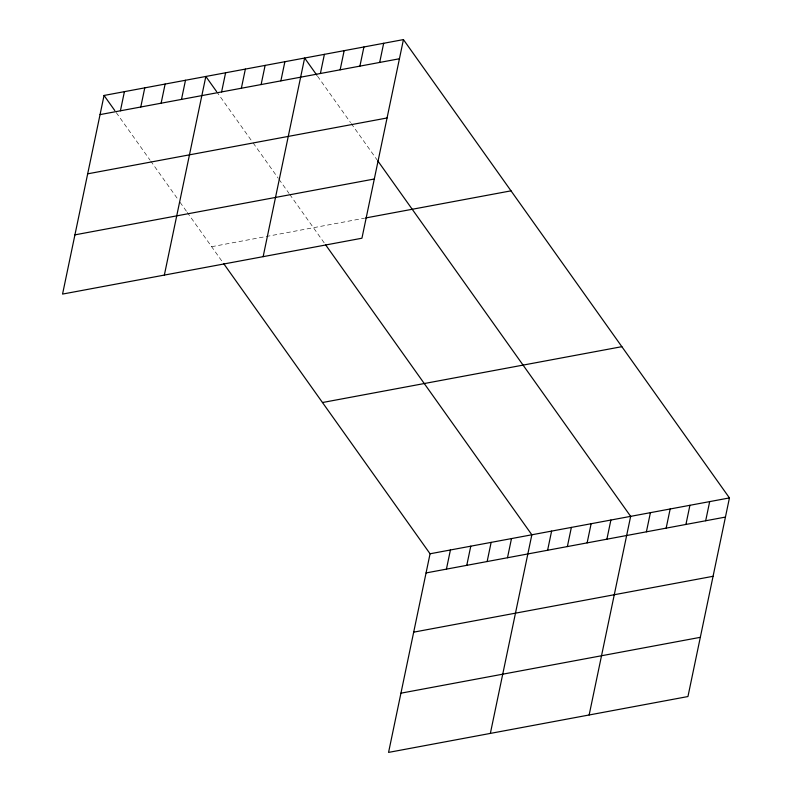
<?xml version="1.0" encoding="UTF-8"?>
<svg xmlns="http://www.w3.org/2000/svg" width="792" height="792" viewBox="0 0 792 792"><rect width="100%" height="100%" fill="white"/><g stroke="black" fill="none" stroke-linecap="round" stroke-linejoin="round"><path stroke-width="0.59" stroke-dasharray="3.96 2.97" d="M211.632 246.698L364.567 218.166M317.543 76.181L350.539 122.562M351.252 123.572L377.071 159.875M216.602 91.585L252.46 142.006M253.183 143.015L278.279 178.299M279.002 179.309L289.04 193.426M289.753 194.436L324.849 243.768M116.246 112.593L149.955 159.984M150.678 160.994L177.923 199.307M180.081 202.336L186.536 211.405M187.249 212.414L223.057 262.756"/><path stroke-width="1.19" d="M104.049 95.456L62.558 294.079L361.934 238.224L403.435 39.6L104.049 95.456L114.81 110.573M120.414 110.811L124.413 91.654M140.768 107.009L144.768 87.853M161.123 103.217L165.122 84.061M181.487 99.416L185.486 80.259M164.35 275.091L205.841 76.468L216.602 91.585M221.602 91.931L225.601 72.775M241.362 88.249L245.362 69.092M261.113 84.556L265.122 65.399M280.873 80.873L284.882 61.717M263.142 256.657L304.633 58.034L316.83 75.171M320.394 73.498L324.393 54.341M340.154 69.815L344.154 50.658M359.915 66.122L363.914 46.976M379.675 62.439L383.675 43.283M223.73 263.696L430.066 553.776L388.565 752.4L687.951 696.544L729.442 497.921L403.435 39.6M446.421 569.131L450.42 549.975M466.775 565.33L470.775 546.173M487.139 561.538L491.139 542.381M507.494 557.736L511.493 538.58M490.357 733.412L531.848 534.788L325.522 244.708M547.609 550.252L551.608 531.095M567.369 546.569L571.369 527.413M587.129 542.876L591.129 523.73M606.89 539.194L610.889 520.037M589.149 714.978L630.65 516.354L377.794 160.875M646.401 531.818L650.41 512.662M666.161 528.135L670.161 508.979M685.922 524.452L689.921 505.296M705.682 520.76L709.682 501.603M100.049 114.602L399.425 58.757M87.674 173.834L387.06 117.978M74.933 234.858L374.309 179.002M365.726 217.948L511.018 190.842M322.483 402.524L621.859 346.678M430.066 553.776L729.442 497.921M426.066 572.933L725.442 517.077M413.691 632.155L713.067 576.299M400.94 693.178L700.316 637.322"/></g></svg>
